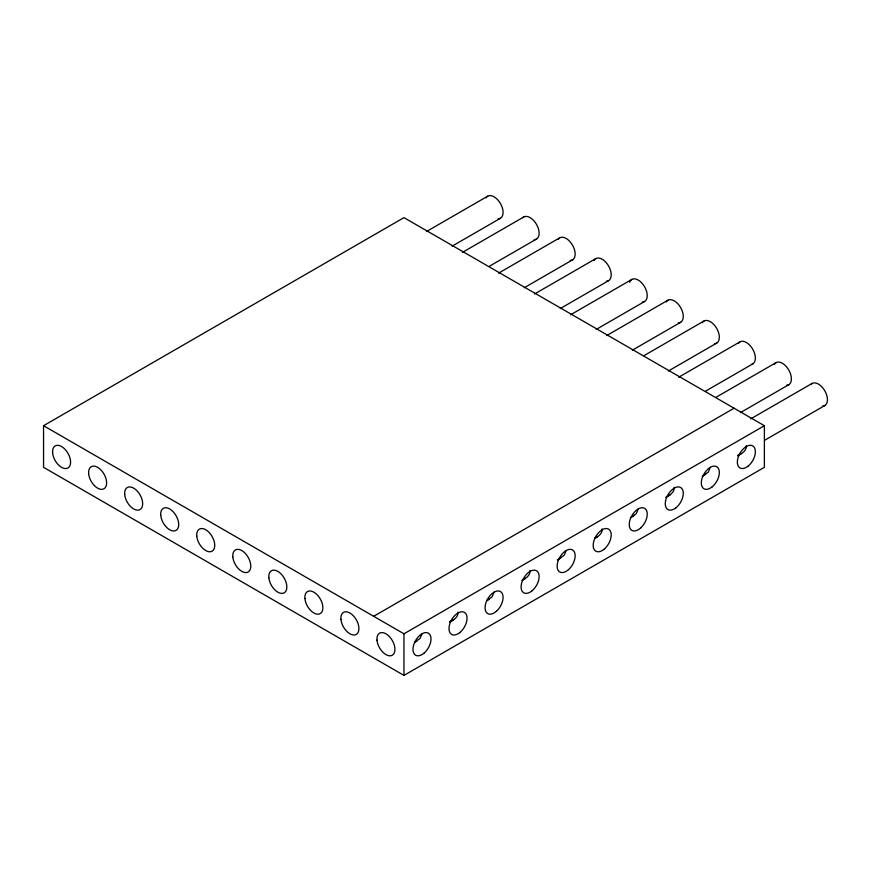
<?xml version="1.0" encoding="UTF-8"?>
<svg xmlns="http://www.w3.org/2000/svg" width="871" height="871" viewBox="0 0 871 871"><rect width="100%" height="100%" fill="white"/><g stroke="black" fill="none" stroke-linecap="round" stroke-linejoin="round"><path stroke-width="1.31" d="M710.29 467.346L708.319 472.071L702.843 475.773M421.989 633.805L420.018 638.519L414.552 642.21M494.064 592.193L492.104 596.896L486.639 600.598M566.15 550.581L564.179 555.284L558.725 558.975M638.236 508.958L636.266 513.672L630.8 517.363M43.55 425.712L403.959 217.63L764.379 425.712L764.379 467.324L403.959 675.406L43.55 467.324L43.55 425.712L403.959 633.794L764.379 425.712M426.42 231.566L487.695 196.182M452.125 246.155L500.444 218.262M462.457 252.372L523.732 216.999M489.339 266.286L536.482 239.068M498.495 273.178L559.781 237.805M524.2 287.768L572.519 259.874M534.544 293.995L595.818 258.611M560.249 308.574L608.568 280.68M570.581 314.801L631.856 279.417M596.287 329.39L644.605 301.486M606.619 335.607L667.905 300.234M632.324 350.196L680.643 322.303M643.843 355.738L703.942 321.04M668.373 371.002L716.691 343.109M678.705 377.23L739.991 341.846M705.586 391.133L752.729 363.915M715.929 397.35L776.028 362.652M373.681 616.309L734.09 408.227M740.448 412.614L788.767 384.721M750.791 418.842L812.066 383.458M414.705 642.308L417.067 640.947M450.057 621.894L453.595 619.847M486.595 600.805L488.947 599.444M521.947 580.391L525.485 578.344M557.298 559.977L560.837 557.941M595.013 538.202L597.364 536.841M630.364 517.799L633.903 515.752M665.716 497.385L670.43 494.663M702.255 476.295L705.782 474.249M737.606 455.881L741.145 453.835M764.705 440.236L824.815 405.538M666.794 496.579C670.518 495.022 674.731 491.81 674.187 487.281M594.719 538.191C598.442 536.645 602.656 533.422 602.101 528.893M522.633 579.814C526.356 578.257 530.57 575.034 530.025 570.516M737.726 455.348C741.896 453.998 746.806 450.623 746.273 445.669M449.403 621.818C453.562 620.468 458.473 617.093 457.939 612.128M403.959 633.794L403.959 675.406M811.151 384.176A12.738 7.36 60 0 1 825.294 391.7A12.738 7.36 60 0 1 822.529 406.126M774.373 364.328A12.738 7.36 60 0 1 788.767 370.012A12.738 7.36 60 0 1 786.491 385.32M486.04 197.859A12.738 7.36 60 0 1 500.444 203.542A12.738 7.36 60 0 1 498.158 218.85M522.818 217.706A12.738 7.36 60 0 1 536.961 225.23A12.738 7.36 60 0 1 534.195 239.667M558.126 239.481A12.738 7.36 60 0 1 572.519 245.165A12.738 7.36 60 0 1 570.244 260.473M594.164 260.287A12.738 7.36 60 0 1 608.568 265.971A12.738 7.36 60 0 1 606.281 281.279M666.25 301.91A12.738 7.36 60 0 1 680.643 307.583A12.738 7.36 60 0 1 678.367 322.891M629.668 282.291A12.738 7.36 60 0 1 644.083 285.928A12.738 7.36 60 0 1 642.319 302.085M702.287 322.716A12.738 7.36 60 0 1 716.691 328.389A12.738 7.36 60 0 1 714.405 343.707M738.325 343.522A12.738 7.36 60 0 1 752.206 348.346A12.738 7.36 60 0 1 751.651 364.35M376.98 640.109A12.738 7.36 60 0 0 391.242 655.667A12.738 7.36 60 0 0 389.609 636.81A12.738 7.36 60 0 0 376.98 640.109M340.942 619.303A12.738 7.36 60 0 0 355.194 634.861A12.738 7.36 60 0 0 353.572 616.004A12.738 7.36 60 0 0 340.942 619.303M304.904 598.497A12.738 7.36 60 0 0 319.156 614.055A12.738 7.36 60 0 0 317.523 595.187A12.738 7.36 60 0 0 304.904 598.497M232.818 556.874A12.738 7.36 60 0 0 247.07 572.443A12.738 7.36 60 0 0 245.448 553.575A12.738 7.36 60 0 0 232.818 556.874M160.732 515.262A12.738 7.36 60 0 0 174.995 530.82A12.738 7.36 60 0 0 173.362 511.963A12.738 7.36 60 0 0 160.732 515.262M268.856 577.691A12.738 7.36 60 0 0 283.119 593.249A12.738 7.36 60 0 0 281.485 574.381A12.738 7.36 60 0 0 268.856 577.691M124.695 494.456A12.738 7.36 60 0 0 138.946 510.014A12.738 7.36 60 0 0 137.313 491.146A12.738 7.36 60 0 0 124.695 494.456M88.646 473.639A12.738 7.36 60 0 0 102.909 489.208A12.738 7.36 60 0 0 101.276 470.34A12.738 7.36 60 0 0 88.646 473.639M52.608 452.833A12.738 7.36 60 0 0 66.871 468.402A12.738 7.36 60 0 0 65.238 449.534A12.738 7.36 60 0 0 52.608 452.833M196.77 536.068A12.738 7.36 60 0 0 211.032 551.626A12.738 7.36 60 0 0 209.399 532.769A12.738 7.36 60 0 0 196.77 536.068M675.929 507.804A12.738 7.36 -60 0 0 681.111 487.814A12.738 7.36 -60 0 0 665.771 499.998A12.738 7.36 -60 0 0 675.929 507.804M640.555 528.066A12.738 7.36 -60 0 0 644.616 508.316A12.738 7.36 -60 0 0 629.537 521.664A12.738 7.36 -60 0 0 640.555 528.066M603.853 549.427A12.738 7.36 -60 0 0 609.036 529.437A12.738 7.36 -60 0 0 593.695 541.61A12.738 7.36 -60 0 0 603.853 549.427M424.308 652.912A12.738 7.36 -60 0 0 428.369 633.163A12.738 7.36 -60 0 0 413.29 646.511A12.738 7.36 -60 0 0 424.308 652.912M496.383 611.3A12.738 7.36 -60 0 0 500.444 591.551A12.738 7.36 -60 0 0 485.365 604.899A12.738 7.36 -60 0 0 496.383 611.3M459.681 632.662A12.738 7.36 -60 0 0 464.864 612.661A12.738 7.36 -60 0 0 449.523 624.845A12.738 7.36 -60 0 0 459.681 632.662M531.767 591.039A12.738 7.36 -60 0 0 536.95 571.049A12.738 7.36 -60 0 0 521.609 583.222A12.738 7.36 -60 0 0 531.767 591.039M568.469 569.678A12.738 7.36 -60 0 0 572.53 549.939A12.738 7.36 -60 0 0 557.451 563.276A12.738 7.36 -60 0 0 568.469 569.678M711.977 486.998A12.738 7.36 -60 0 0 717.16 467.008A12.738 7.36 -60 0 0 701.819 479.181A12.738 7.36 -60 0 0 711.977 486.998M748.015 466.192A12.738 7.36 -60 0 0 753.197 446.202A12.738 7.36 -60 0 0 737.857 458.375A12.738 7.36 -60 0 0 748.015 466.192"/></g></svg>
